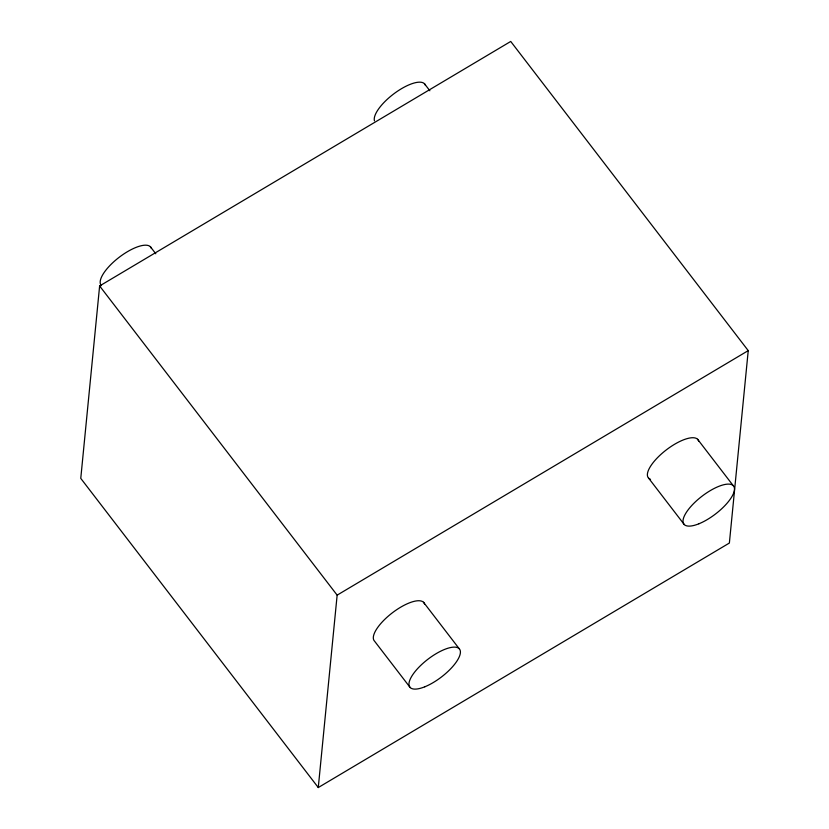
<?xml version="1.0" encoding="UTF-8"?>
<svg xmlns="http://www.w3.org/2000/svg" width="829" height="829" viewBox="0 0 829 829"><rect width="100%" height="100%" fill="white"/><g stroke="black" fill="none" stroke-linecap="round" stroke-linejoin="round"><path stroke-width="1.24" d="M99.625 285.964L80.765 478.374L318.274 787.55L729.375 543.036L748.235 350.626L510.726 41.45L99.625 285.964L337.144 595.139L318.274 787.55M337.144 595.139L748.235 350.626M424.448 83.708L429.868 90.765M697.593 439.266L733.219 485.639M648.651 478.188L684.277 524.56M150.381 246.71L155.8 253.767M423.526 602.269L459.152 648.651M410.21 687.573L374.584 641.2A31.295 11.16 -37.5 0 1 393.381 612.04A31.295 11.16 -37.5 0 1 424.572 604.061M650.527 479.317A31.295 11.16 -37.5 0 1 665.159 450.789A31.295 11.16 -37.5 0 1 698.64 441.049M101.439 285.642A31.295 11.16 -37.5 0 1 120.246 256.482A31.295 11.16 -37.5 0 1 151.427 248.503M374.459 120.837A31.295 11.16 -37.5 0 1 396.645 91.791A31.295 11.16 -37.5 0 1 425.495 85.491M698.878 523.793A31.295 11.16 -37.5 0 0 734.266 487.431A31.295 11.16 -37.5 0 0 693.106 504.084A31.295 11.16 -37.5 0 0 698.878 523.793M424.811 686.795A31.295 11.16 -37.5 0 0 460.199 650.433A31.295 11.16 -37.5 0 0 419.039 667.096A31.295 11.16 -37.5 0 0 424.811 686.795"/></g></svg>
